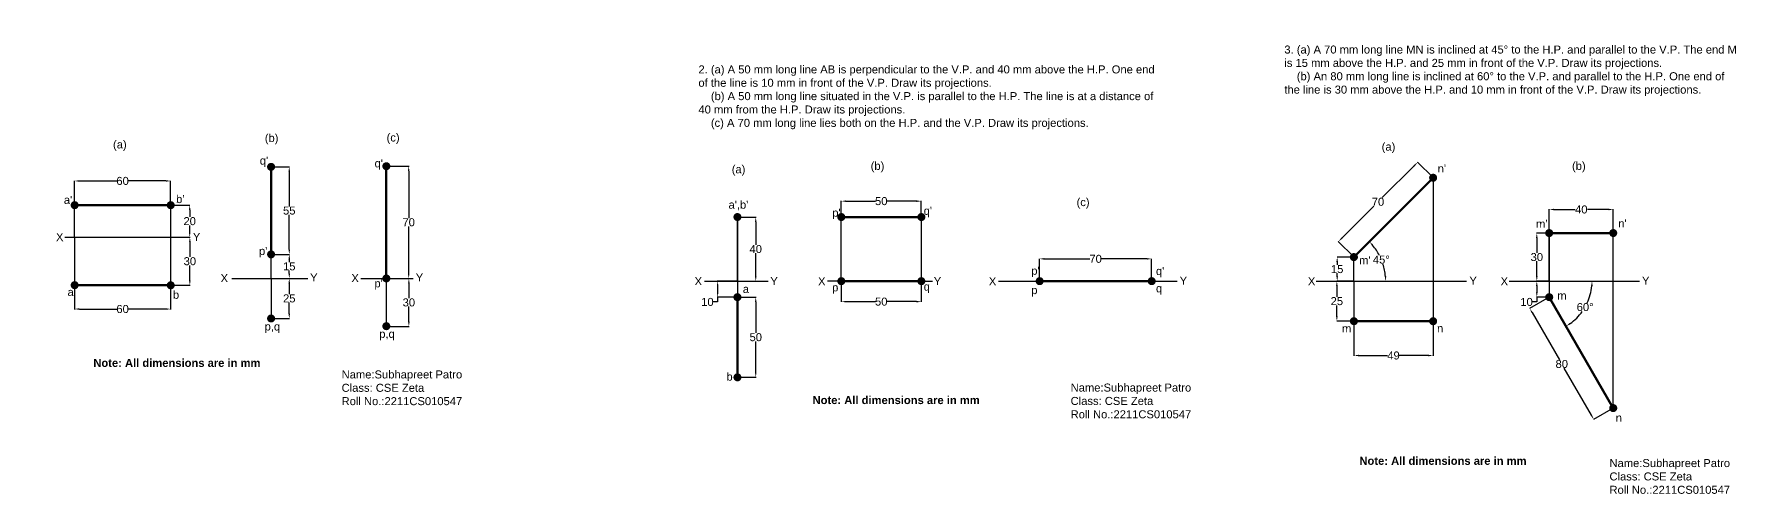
# Model space of a CAD drawing. Header units: millimetres. Extents: x 214 to 4834, y 182 to 516.
# Drawn here: x 214 to 1277, y 193 to 480 of the extents above; entities that cross this region are included whole.
import ezdxf

# ---------------------------------------------------------------- set-up
doc = ezdxf.new("R2010")
doc.units = ezdxf.units.MM
doc.header["$MEASUREMENT"] = 0
doc.styles.get("Standard").update_dxf_attribs({"font": 'arial.ttf'})
doc.dimstyles.get("Standard").update_dxf_attribs({"dimtxt": 5, "dimasz": 3, "dimexe": 0.18, "dimexo": 0.0625, "dimgap": 0.09, "dimtad": 0, "dimtih": 1, "dimtoh": 1, "dimdec": 0, "dimzin": 0, "dimdsep": 46, "dimtxsty": 'Standard', "dimcen": 0.09, "dimadec": 0, "dimazin": 0, "dimtfac": 1, "dimtdec": 0, "dimtofl": 0, "dimtmove": 0, "dimatfit": 3, "dimfxl": 1, "dimtolj": 1, "dimtzin": 0, "dimarcsym": 0})

# ---------------------------------------------------------------- blocks, each defined once
blk = doc.blocks.new('*D1')
at = {"color": 0, "lineweight": -2, "transparency": 16777216}
for p, q in [((239.5, 373.2), (239.5, 388.3)), ((242.5, 388.2), (265.8, 388.2)), ((296.5, 388.2), (273.2, 388.2)), ((299.5, 373.2), (299.5, 388.3))]:
    blk.add_line(p, q, dxfattribs=at)
at = {"color": 0, "transparency": 16777216}
for points in [[(242.5, 388.7), (242.5, 387.7), (239.5, 388.2)], [(296.5, 388.7), (296.5, 387.7), (299.5, 388.2)]]:
    blk.add_solid(points, dxfattribs=at)
at = {"layer": 'Defpoints', "color": 0, "transparency": 16777216}
for p in [(299.5, 388.2), (239.5, 373.1), (299.5, 373.1)]:
    blk.add_point(p, dxfattribs=at)
at = {"color": 0, "transparency": 16777216, "insert": (269.5, 388.2), "char_height": 5, "attachment_point": 5}
blk.add_mtext('\\A1;60', dxfattribs=at)
blk = doc.blocks.new('*D2')
at = {"color": 0, "lineweight": -2, "transparency": 16777216}
for p, q in [((299.6, 373.1), (311.5, 373.1)), ((311.4, 370.1), (311.4, 365.8)), ((299.6, 353.1), (311.5, 353.1)), ((311.4, 356.1), (311.4, 360.5))]:
    blk.add_line(p, q, dxfattribs=at)
at = {"color": 0, "transparency": 16777216}
for points in [[(310.9, 370.1), (311.9, 370.1), (311.4, 373.1)], [(310.9, 356.1), (311.9, 356.1), (311.4, 353.1)]]:
    blk.add_solid(points, dxfattribs=at)
at = {"layer": 'Defpoints', "color": 0, "transparency": 16777216}
for p in [(299.5, 373.1), (311.4, 373.1), (299.5, 353.1)]:
    blk.add_point(p, dxfattribs=at)
at = {"color": 0, "transparency": 16777216, "insert": (311.4, 363.1), "char_height": 5, "attachment_point": 5}
blk.add_mtext('\\A1;20', dxfattribs=at)
blk = doc.blocks.new('*D3')
at = {"color": 0, "lineweight": -2, "transparency": 16777216}
for p, q in [((299.6, 353.1), (311.7, 353.1)), ((311.5, 350.1), (311.5, 340.8)), ((311.5, 326.1), (311.5, 335.5)), ((299.6, 323.1), (311.7, 323.1))]:
    blk.add_line(p, q, dxfattribs=at)
at = {"color": 0, "transparency": 16777216}
for points in [[(311, 350.1), (312, 350.1), (311.5, 353.1)], [(311, 326.1), (312, 326.1), (311.5, 323.1)]]:
    blk.add_solid(points, dxfattribs=at)
at = {"layer": 'Defpoints', "color": 0, "transparency": 16777216}
for p in [(299.5, 353.1), (299.5, 323.1), (311.5, 323.1)]:
    blk.add_point(p, dxfattribs=at)
at = {"color": 0, "transparency": 16777216, "insert": (311.5, 338.1), "char_height": 5, "attachment_point": 5}
blk.add_mtext('\\A1;30', dxfattribs=at)
blk = doc.blocks.new('*D4')
at = {"color": 0, "lineweight": -2, "transparency": 16777216}
for p, q in [((362.3, 397), (373.8, 397)), ((373.6, 394), (373.6, 372.3)), ((373.6, 345.4), (373.6, 367)), ((362.3, 342.4), (373.8, 342.4))]:
    blk.add_line(p, q, dxfattribs=at)
at = {"color": 0, "transparency": 16777216}
for points in [[(373.1, 394), (374.1, 394), (373.6, 397)], [(373.1, 345.4), (374.1, 345.4), (373.6, 342.4)]]:
    blk.add_solid(points, dxfattribs=at)
at = {"layer": 'Defpoints', "color": 0, "transparency": 16777216}
for p in [(362.2, 397), (362.2, 342.4), (373.6, 342.4)]:
    blk.add_point(p, dxfattribs=at)
at = {"color": 0, "transparency": 16777216, "insert": (373.6, 369.7), "char_height": 5, "attachment_point": 5}
blk.add_mtext('\\A1;55', dxfattribs=at)
blk = doc.blocks.new('*D5')
at = {"color": 0, "lineweight": -2, "transparency": 16777216}
for p, q in [((362.3, 342.4), (373.8, 342.4)), ((373.6, 339.4), (373.6, 337.5)), ((373.6, 330.4), (373.6, 332.3)), ((362.3, 327.4), (373.8, 327.4))]:
    blk.add_line(p, q, dxfattribs=at)
at = {"color": 0, "transparency": 16777216}
for points in [[(373.1, 339.4), (374.1, 339.4), (373.6, 342.4)], [(373.1, 330.4), (374.1, 330.4), (373.6, 327.4)]]:
    blk.add_solid(points, dxfattribs=at)
at = {"layer": 'Defpoints', "color": 0, "transparency": 16777216}
for p in [(362.2, 342.4), (362.2, 327.4), (373.6, 327.4)]:
    blk.add_point(p, dxfattribs=at)
at = {"color": 0, "transparency": 16777216, "insert": (373.6, 334.9), "char_height": 5, "attachment_point": 5}
blk.add_mtext('\\A1;15', dxfattribs=at)
blk = doc.blocks.new('*D6')
at = {"color": 0, "lineweight": -2, "transparency": 16777216}
for p, q in [((362.3, 327.4), (373.8, 327.4)), ((373.6, 324.4), (373.6, 317.5)), ((373.6, 305.4), (373.6, 312.3)), ((362.3, 302.4), (373.8, 302.4))]:
    blk.add_line(p, q, dxfattribs=at)
at = {"color": 0, "transparency": 16777216}
for points in [[(373.1, 324.4), (374.1, 324.4), (373.6, 327.4)], [(373.1, 305.4), (374.1, 305.4), (373.6, 302.4)]]:
    blk.add_solid(points, dxfattribs=at)
at = {"layer": 'Defpoints', "color": 0, "transparency": 16777216}
for p in [(362.2, 327.4), (373.6, 327.4), (362.2, 302.4)]:
    blk.add_point(p, dxfattribs=at)
at = {"color": 0, "transparency": 16777216, "insert": (373.6, 314.9), "char_height": 5, "attachment_point": 5}
blk.add_mtext('\\A1;25', dxfattribs=at)
blk = doc.blocks.new('*D7')
at = {"color": 0, "lineweight": -2, "transparency": 16777216}
for p, q in [((434.3, 397.4), (448.4, 397.4)), ((448.2, 394.4), (448.2, 365)), ((448.2, 330.4), (448.2, 359.8)), ((434.3, 327.4), (448.4, 327.4))]:
    blk.add_line(p, q, dxfattribs=at)
at = {"color": 0, "transparency": 16777216}
for points in [[(447.7, 394.4), (448.7, 394.4), (448.2, 397.4)], [(447.7, 330.4), (448.7, 330.4), (448.2, 327.4)]]:
    blk.add_solid(points, dxfattribs=at)
at = {"layer": 'Defpoints', "color": 0, "transparency": 16777216}
for p in [(434.2, 397.4), (434.2, 327.4), (448.2, 327.4)]:
    blk.add_point(p, dxfattribs=at)
at = {"color": 0, "transparency": 16777216, "insert": (448.2, 362.4), "char_height": 5, "attachment_point": 5}
blk.add_mtext('\\A1;70', dxfattribs=at)
blk = doc.blocks.new('*D8')
at = {"color": 0, "lineweight": -2, "transparency": 16777216}
for p, q in [((434.3, 327.4), (448.5, 327.4)), ((448.3, 324.4), (448.3, 315)), ((448.3, 300.4), (448.3, 309.8)), ((434.3, 297.4), (448.5, 297.4))]:
    blk.add_line(p, q, dxfattribs=at)
at = {"color": 0, "transparency": 16777216}
for points in [[(447.8, 324.4), (448.8, 324.4), (448.3, 327.4)], [(447.8, 300.4), (448.8, 300.4), (448.3, 297.4)]]:
    blk.add_solid(points, dxfattribs=at)
at = {"layer": 'Defpoints', "color": 0, "transparency": 16777216}
for p in [(434.2, 327.4), (434.2, 297.4), (448.3, 297.4)]:
    blk.add_point(p, dxfattribs=at)
at = {"color": 0, "transparency": 16777216, "insert": (448.3, 312.4), "char_height": 5, "attachment_point": 5}
blk.add_mtext('\\A1;30', dxfattribs=at)
blk = doc.blocks.new('*D9')
at = {"color": 0, "lineweight": -2, "transparency": 16777216}
for p, q in [((653.6, 365.7), (665.2, 365.7)), ((665, 362.7), (665, 348.4)), ((665, 328.7), (665, 343.1)), ((653.6, 325.7), (665.2, 325.7))]:
    blk.add_line(p, q, dxfattribs=at)
at = {"color": 0, "transparency": 16777216}
for points in [[(664.5, 362.7), (665.5, 362.7), (665, 365.7)], [(664.5, 328.7), (665.5, 328.7), (665, 325.7)]]:
    blk.add_solid(points, dxfattribs=at)
at = {"layer": 'Defpoints', "color": 0, "transparency": 16777216}
for p in [(653.6, 365.7), (653.6, 325.7), (665, 325.7)]:
    blk.add_point(p, dxfattribs=at)
at = {"color": 0, "transparency": 16777216, "insert": (665, 345.7), "char_height": 5, "attachment_point": 5}
blk.add_mtext('\\A1;40', dxfattribs=at)
blk = doc.blocks.new('*D10')
at = {"color": 0, "lineweight": -2, "transparency": 16777216}
for p, q in [((653.6, 315.7), (665.2, 315.7)), ((665, 312.7), (665, 293.4)), ((665, 268.7), (665, 288.1)), ((653.6, 265.7), (665.2, 265.7))]:
    blk.add_line(p, q, dxfattribs=at)
at = {"color": 0, "transparency": 16777216}
for points in [[(664.5, 312.7), (665.5, 312.7), (665, 315.7)], [(664.5, 268.7), (665.5, 268.7), (665, 265.7)]]:
    blk.add_solid(points, dxfattribs=at)
at = {"layer": 'Defpoints', "color": 0, "transparency": 16777216}
for p in [(653.6, 315.7), (665, 315.7), (653.6, 265.7)]:
    blk.add_point(p, dxfattribs=at)
at = {"color": 0, "transparency": 16777216, "insert": (665, 290.7), "char_height": 5, "attachment_point": 5}
blk.add_mtext('\\A1;50', dxfattribs=at)
blk = doc.blocks.new('*D11')
at = {"color": 0, "lineweight": -2, "transparency": 16777216}
for p, q in [((653.5, 325.7), (641, 325.7)), ((641.2, 322.7), (641.2, 318.7)), ((641.2, 312.7), (638.2, 312.7)), ((653.5, 315.7), (641, 315.7)), ((641.2, 315.7), (641.2, 312.7))]:
    blk.add_line(p, q, dxfattribs=at)
at = {"color": 0, "transparency": 16777216}
for points in [[(640.7, 322.7), (641.7, 322.7), (641.2, 325.7)], [(640.7, 318.7), (641.7, 318.7), (641.2, 315.7)]]:
    blk.add_solid(points, dxfattribs=at)
at = {"layer": 'Defpoints', "color": 0, "transparency": 16777216}
for p in [(653.6, 325.7), (641.2, 315.7), (653.6, 315.7)]:
    blk.add_point(p, dxfattribs=at)
at = {"color": 0, "transparency": 16777216, "insert": (634.8, 312.7), "char_height": 5, "attachment_point": 5}
blk.add_mtext('\\A1;10', dxfattribs=at)
blk = doc.blocks.new('*D12')
at = {"color": 0, "lineweight": -2, "transparency": 16777216}
for p, q in [((842.3, 325.8), (842.3, 339.7)), ((845.3, 339.6), (873.7, 339.6)), ((909.3, 339.6), (880.9, 339.6)), ((912.3, 325.8), (912.3, 339.7))]:
    blk.add_line(p, q, dxfattribs=at)
at = {"color": 0, "transparency": 16777216}
for points in [[(845.3, 340.1), (845.3, 339.1), (842.3, 339.6)], [(909.3, 340.1), (909.3, 339.1), (912.3, 339.6)]]:
    blk.add_solid(points, dxfattribs=at)
at = {"layer": 'Defpoints', "color": 0, "transparency": 16777216}
for p in [(912.3, 339.6), (842.3, 325.7), (912.3, 325.7)]:
    blk.add_point(p, dxfattribs=at)
at = {"color": 0, "transparency": 16777216, "insert": (877.3, 339.6), "char_height": 5, "attachment_point": 5}
blk.add_mtext('\\A1;70', dxfattribs=at)
blk = doc.blocks.new('*D13')
at = {"color": 0, "lineweight": -2, "transparency": 16777216}
for p, q in [((1076.4, 397.8), (1056.4, 377.8)), ((1088.1, 390.3), (1078.4, 400)), ((1031.1, 352.5), (1051.1, 372.5)), ((1038.6, 340.8), (1028.9, 350.5))]:
    blk.add_line(p, q, dxfattribs=at)
at = {"color": 0, "transparency": 16777216}
for points in [[(1076, 398.1), (1076.7, 397.4), (1078.5, 399.9)], [(1030.8, 352.9), (1031.5, 352.2), (1029, 350.4)]]:
    blk.add_solid(points, dxfattribs=at)
at = {"layer": 'Defpoints', "color": 0, "transparency": 16777216}
for p in [(1078.5, 399.9), (1088.2, 390.2), (1038.7, 340.7)]:
    blk.add_point(p, dxfattribs=at)
at = {"color": 0, "transparency": 16777216, "insert": (1053.7, 375.2), "char_height": 5, "attachment_point": 5}
blk.add_mtext('\\A1;70', dxfattribs=at)
blk = doc.blocks.new('*D14')
at = {"color": 0, "lineweight": -2, "transparency": 16777216}
for p, q in [((1038.6, 340.7), (1028.1, 340.7)), ((1028.2, 337.7), (1028.2, 335.9)), ((1028.2, 328.7), (1028.2, 330.6)), ((1038.6, 325.7), (1028.1, 325.7))]:
    blk.add_line(p, q, dxfattribs=at)
at = {"color": 0, "transparency": 16777216}
for points in [[(1027.7, 337.7), (1028.7, 337.7), (1028.2, 340.7)], [(1027.7, 328.7), (1028.7, 328.7), (1028.2, 325.7)]]:
    blk.add_solid(points, dxfattribs=at)
at = {"layer": 'Defpoints', "color": 0, "transparency": 16777216}
for p in [(1038.7, 340.7), (1028.2, 325.7), (1038.7, 325.7)]:
    blk.add_point(p, dxfattribs=at)
at = {"color": 0, "transparency": 16777216, "insert": (1028.2, 333.2), "char_height": 5, "attachment_point": 5}
blk.add_mtext('\\A1;15', dxfattribs=at)
blk = doc.blocks.new('*D15')
at = {"color": 0, "lineweight": -2, "transparency": 16777216}
for p, q in [((1038.6, 325.7), (1027.9, 325.7)), ((1028, 322.7), (1028, 315.9)), ((1028, 303.7), (1028, 310.6)), ((1038.6, 300.7), (1027.9, 300.7))]:
    blk.add_line(p, q, dxfattribs=at)
at = {"color": 0, "transparency": 16777216}
for points in [[(1027.5, 322.7), (1028.5, 322.7), (1028, 325.7)], [(1027.5, 303.7), (1028.5, 303.7), (1028, 300.7)]]:
    blk.add_solid(points, dxfattribs=at)
at = {"layer": 'Defpoints', "color": 0, "transparency": 16777216}
for p in [(1038.7, 325.7), (1028, 300.7), (1038.7, 300.7)]:
    blk.add_point(p, dxfattribs=at)
at = {"color": 0, "transparency": 16777216, "insert": (1028, 313.2), "char_height": 5, "attachment_point": 5}
blk.add_mtext('\\A1;25', dxfattribs=at)
blk = doc.blocks.new('*D16')
at = {"color": 0, "lineweight": -2, "transparency": 16777216}
for start, end in [(27.2745, 40.0644), (4.9356, 17.8854)]:
    blk.add_arc((1023.7, 325.7), 34.8, start, end, dxfattribs=at)
at = {"color": 0, "transparency": 16777216}
for points in [[(1050, 347.8), (1050.7, 348.5), (1048.3, 350.4)], [(1058.9, 328.8), (1057.9, 328.7), (1058.5, 325.7)]]:
    blk.add_solid(points, dxfattribs=at)
at = {"layer": 'Defpoints', "color": 0, "transparency": 16777216}
for p in [(1088.2, 390.2), (1038.7, 340.7), (1057.3, 334.8), (1015, 325.7), (1109, 325.7)]:
    blk.add_point(p, dxfattribs=at)
at = {"color": 0, "transparency": 16777216, "insert": (1055.8, 339.1), "char_height": 5, "attachment_point": 5}
blk.add_mtext('\\A1;45°', dxfattribs=at)
blk = doc.blocks.new('*D17')
at = {"color": 0, "lineweight": -2, "transparency": 16777216}
for p, q in [((718.4, 365.8), (718.4, 375.8)), ((721.4, 375.6), (739.8, 375.6)), ((765.4, 375.6), (747.1, 375.6)), ((768.4, 365.8), (768.4, 375.8))]:
    blk.add_line(p, q, dxfattribs=at)
at = {"color": 0, "transparency": 16777216}
for points in [[(721.4, 376.1), (721.4, 375.1), (718.4, 375.6)], [(765.4, 376.1), (765.4, 375.1), (768.4, 375.6)]]:
    blk.add_solid(points, dxfattribs=at)
at = {"layer": 'Defpoints', "color": 0, "transparency": 16777216}
for p in [(768.4, 375.6), (718.4, 365.7), (768.4, 365.7)]:
    blk.add_point(p, dxfattribs=at)
at = {"color": 0, "transparency": 16777216, "insert": (743.4, 375.6), "char_height": 5, "attachment_point": 5}
blk.add_mtext('\\A1;50', dxfattribs=at)
blk = doc.blocks.new('*D18')
at = {"color": 0, "lineweight": -2, "transparency": 16777216}
for p, q in [((718.4, 325.7), (718.4, 312.7)), ((768.4, 325.7), (768.4, 312.7)), ((721.4, 312.9), (739.8, 312.9)), ((765.4, 312.9), (747.1, 312.9))]:
    blk.add_line(p, q, dxfattribs=at)
at = {"color": 0, "transparency": 16777216}
for points in [[(721.4, 313.4), (721.4, 312.4), (718.4, 312.9)], [(765.4, 313.4), (765.4, 312.4), (768.4, 312.9)]]:
    blk.add_solid(points, dxfattribs=at)
at = {"layer": 'Defpoints', "color": 0, "transparency": 16777216}
for p in [(718.4, 325.7), (768.4, 325.7), (768.4, 312.9)]:
    blk.add_point(p, dxfattribs=at)
at = {"color": 0, "transparency": 16777216, "insert": (743.4, 312.9), "char_height": 5, "attachment_point": 5}
blk.add_mtext('\\A1;50', dxfattribs=at)
blk = doc.blocks.new('*D19')
at = {"color": 0, "lineweight": -2, "transparency": 16777216}
for p, q in [((1160.7, 355.8), (1160.7, 370.6)), ((1163.7, 370.4), (1176.9, 370.4)), ((1197.7, 370.4), (1184.5, 370.4)), ((1200.7, 355.8), (1200.7, 370.6))]:
    blk.add_line(p, q, dxfattribs=at)
at = {"color": 0, "transparency": 16777216}
for points in [[(1163.7, 370.9), (1163.7, 369.9), (1160.7, 370.4)], [(1197.7, 370.9), (1197.7, 369.9), (1200.7, 370.4)]]:
    blk.add_solid(points, dxfattribs=at)
at = {"layer": 'Defpoints', "color": 0, "transparency": 16777216}
for p in [(1200.7, 370.4), (1160.7, 355.7), (1200.7, 355.7)]:
    blk.add_point(p, dxfattribs=at)
at = {"color": 0, "transparency": 16777216, "insert": (1180.7, 370.4), "char_height": 5, "attachment_point": 5}
blk.add_mtext('\\A1;40', dxfattribs=at)
blk = doc.blocks.new('*D20')
at = {"color": 0, "lineweight": -2, "transparency": 16777216}
for p, q in [((1160.6, 315.7), (1148.3, 308.6)), ((1150, 306.1), (1167, 276.7)), ((1187, 242), (1170, 271.4)), ((1200.6, 246.4), (1188.3, 239.3))]:
    blk.add_line(p, q, dxfattribs=at)
at = {"color": 0, "transparency": 16777216}
for points in [[(1150.4, 306.3), (1149.6, 305.8), (1148.5, 308.7)], [(1187.4, 242.3), (1186.6, 241.8), (1188.5, 239.4)]]:
    blk.add_solid(points, dxfattribs=at)
at = {"layer": 'Defpoints', "color": 0, "transparency": 16777216}
for p in [(1160.7, 315.7), (1200.7, 246.5), (1188.5, 239.4)]:
    blk.add_point(p, dxfattribs=at)
at = {"color": 0, "transparency": 16777216, "insert": (1168.5, 274), "char_height": 5, "attachment_point": 5}
blk.add_mtext('\\A1;80', dxfattribs=at)
blk = doc.blocks.new('*D21')
at = {"color": 0, "lineweight": -2, "transparency": 16777216}
for p, q in [((1160.6, 325.7), (1152.7, 325.7)), ((1152.9, 322.7), (1152.9, 318.7)), ((1152.9, 312.7), (1149.9, 312.7)), ((1160.6, 315.7), (1152.7, 315.7)), ((1152.9, 315.7), (1152.9, 312.7))]:
    blk.add_line(p, q, dxfattribs=at)
at = {"color": 0, "transparency": 16777216}
for points in [[(1152.4, 322.7), (1153.4, 322.7), (1152.9, 325.7)], [(1152.4, 318.7), (1153.4, 318.7), (1152.9, 315.7)]]:
    blk.add_solid(points, dxfattribs=at)
at = {"layer": 'Defpoints', "color": 0, "transparency": 16777216}
for p in [(1160.7, 325.7), (1152.9, 315.7), (1160.7, 315.7)]:
    blk.add_point(p, dxfattribs=at)
at = {"color": 0, "transparency": 16777216, "insert": (1146.5, 312.7), "char_height": 5, "attachment_point": 5}
blk.add_mtext('\\A1;10', dxfattribs=at)
blk = doc.blocks.new('*D22')
at = {"color": 0, "lineweight": -2, "transparency": 16777216}
for p, q in [((1160.6, 355.7), (1152.7, 355.7)), ((1152.9, 352.7), (1152.9, 343.4)), ((1152.9, 328.7), (1152.9, 338.1)), ((1160.6, 325.7), (1152.7, 325.7))]:
    blk.add_line(p, q, dxfattribs=at)
at = {"color": 0, "transparency": 16777216}
for points in [[(1152.4, 352.7), (1153.4, 352.7), (1152.9, 355.7)], [(1152.4, 328.7), (1153.4, 328.7), (1152.9, 325.7)]]:
    blk.add_solid(points, dxfattribs=at)
at = {"layer": 'Defpoints', "color": 0, "transparency": 16777216}
for p in [(1152.9, 355.7), (1160.7, 355.7), (1160.7, 325.7)]:
    blk.add_point(p, dxfattribs=at)
at = {"color": 0, "transparency": 16777216, "insert": (1152.9, 340.7), "char_height": 5, "attachment_point": 5}
blk.add_mtext('\\A1;30', dxfattribs=at)
blk = doc.blocks.new('*D23')
at = {"color": 0, "lineweight": -2, "transparency": 16777216}
for start, end in [(335.2522, 354.7056), (305.2944, 324.4527)]:
    blk.add_arc((1154.9, 325.7), 32.5, start, end, dxfattribs=at)
at = {"color": 0, "transparency": 16777216}
for points in [[(1186.8, 322.8), (1187.8, 322.7), (1187.4, 325.7)], [(1174, 298.8), (1173.4, 299.7), (1171.2, 297.6)]]:
    blk.add_solid(points, dxfattribs=at)
at = {"layer": 'Defpoints', "color": 0, "transparency": 16777216}
for p in [(1135.6, 325.7), (1217, 325.7), (1160.7, 315.7), (1179.8, 304.9), (1200.7, 246.5)]:
    blk.add_point(p, dxfattribs=at)
at = {"color": 0, "transparency": 16777216, "insert": (1183.1, 309.5), "char_height": 5, "attachment_point": 5}
blk.add_mtext('\\A1;60°', dxfattribs=at)
blk = doc.blocks.new('*D43')
at = {"color": 0, "lineweight": -2, "transparency": 16777216}
for p, q in [((1038.7, 300.7), (1038.7, 279.1)), ((1088.2, 300.7), (1088.2, 279.1)), ((1041.7, 279.3), (1059.6, 279.3)), ((1085.2, 279.3), (1067.2, 279.3))]:
    blk.add_line(p, q, dxfattribs=at)
at = {"color": 0, "transparency": 16777216}
for points in [[(1041.7, 279.8), (1041.7, 278.8), (1038.7, 279.3)], [(1085.2, 279.8), (1085.2, 278.8), (1088.2, 279.3)]]:
    blk.add_solid(points, dxfattribs=at)
at = {"layer": 'Defpoints', "color": 0, "transparency": 16777216}
for p in [(1038.7, 300.7), (1088.2, 300.7), (1088.2, 279.3)]:
    blk.add_point(p, dxfattribs=at)
at = {"color": 0, "transparency": 16777216, "insert": (1063.4, 279.3), "char_height": 5, "attachment_point": 5}
blk.add_mtext('\\A1;49', dxfattribs=at)
blk = doc.blocks.new('*D108')
at = {"color": 0, "lineweight": -2, "transparency": 16777216}
for p, q in [((239.5, 323.1), (239.5, 308.1)), ((299.5, 323.1), (299.5, 308.1)), ((242.5, 308.3), (265.8, 308.3)), ((296.5, 308.3), (273.2, 308.3))]:
    blk.add_line(p, q, dxfattribs=at)
at = {"color": 0, "transparency": 16777216}
for points in [[(242.5, 308.8), (242.5, 307.8), (239.5, 308.3)], [(296.5, 308.8), (296.5, 307.8), (299.5, 308.3)]]:
    blk.add_solid(points, dxfattribs=at)
at = {"layer": 'Defpoints', "color": 0, "transparency": 16777216}
for p in [(239.5, 323.1), (299.5, 323.1), (299.5, 308.3)]:
    blk.add_point(p, dxfattribs=at)
at = {"color": 0, "transparency": 16777216, "insert": (269.5, 308.3), "char_height": 5, "attachment_point": 5}
blk.add_mtext('\\A1;60', dxfattribs=at)

msp = doc.modelspace()

# ---------------------------------------------------------------- linework, layer by layer
at = {"lineweight": 53}
for p, q in [((362.2, 342.4), (362.2, 397.4)), ((434.2, 327.4), (434.2, 397.4)), ((1038.7, 340.7), (1088.2, 390.2)), ((239.5, 373.1), (299.5, 373.1)), ((718.4, 365.7), (768.4, 365.7)), ((1160.7, 355.7), (1200.7, 355.7)), ((299.5, 323.1), (239.5, 323.1)), ((718.4, 325.7), (768.4, 325.7)), ((842.3, 325.7), (912.3, 325.7)), ((653.6, 315.7), (653.6, 265.7)), ((1160.7, 315.7), (1200.7, 246.5)), ((1038.7, 300.7), (1088.2, 300.7))]:
    msp.add_line(p, q, dxfattribs=at)
for p, q in [((1088.2, 390.2), (1088.2, 300.7)), ((239.5, 353.1), (239.5, 373.1)), ((299.5, 373.1), (299.5, 323.1)), ((653.6, 325.7), (653.6, 365.7)), ((653.6, 365.7), (653.6, 315.7)), ((718.4, 325.7), (718.4, 365.7)), ((768.4, 365.7), (768.4, 325.7)), ((233.3, 353.1), (267.7, 353.1)), ((239.5, 353.1), (239.5, 323.1)), ((267.7, 353.1), (305.5, 353.1)), ((1160.7, 325.7), (1160.7, 355.7)), ((1160.7, 355.7), (1160.7, 315.7)), ((1200.7, 246.5), (1200.7, 355.7)), ((362.2, 327.4), (362.2, 342.4)), ((1038.7, 325.7), (1038.7, 340.7)), ((337.7, 327.4), (385.3, 327.4)), ((362.2, 327.4), (362.2, 302.4)), ((418.3, 327.4), (451, 327.4)), ((434.2, 327.4), (434.2, 297.4)), ((632.9, 325.7), (672.8, 325.7)), ((718.4, 325.7), (709.9, 325.7)), ((768.4, 325.7), (775.4, 325.7)), ((816.7, 325.7), (928.3, 325.7)), ((1015, 325.7), (1109, 325.7)), ((1038.7, 325.7), (1038.7, 300.7)), ((1135.6, 325.7), (1217, 325.7))]:
    msp.add_line(p, q)
at = {"const_width": 2.5}
for points in [[(361, 397, 1), (363.5, 397, 1)], [(433, 397.4, 1), (435.5, 397.4, 1)], [(1086.9, 390.2, 1), (1089.4, 390.2, 1)], [(238.3, 373.1, 1), (240.8, 373.1, 1)], [(298.3, 373.1, 1), (300.8, 373.1, 1)], [(652.3, 365.7, 1), (654.8, 365.7, 1)], [(717.2, 365.7, 1), (719.7, 365.7, 1)], [(767.2, 365.7, 1), (769.7, 365.7, 1)], [(1159.4, 355.7, 1), (1161.9, 355.7, 1)], [(1199.4, 355.7, 1), (1201.9, 355.7, 1)], [(361, 342.4, 1), (363.5, 342.4, 1)], [(1037.4, 340.7, 1), (1039.9, 340.7, 1)], [(433, 327.4, 1), (435.5, 327.4, 1)], [(238.3, 323.2, 1), (240.8, 323.2, 1)], [(298.3, 323.1, 1), (300.8, 323.1, 1)], [(717.2, 325.7, 1), (719.7, 325.7, 1)], [(767.2, 325.7, 1), (769.7, 325.7, 1)], [(841.1, 325.7, 1), (843.6, 325.7, 1)], [(911.1, 325.7, 1), (913.6, 325.7, 1)], [(652.3, 315.7, 1), (654.8, 315.7, 1)], [(1159.4, 315.7, 1), (1161.9, 315.7, 1)], [(361, 302.4, 1), (363.5, 302.4, 1)], [(433, 297.6, 1), (435.5, 297.6, 1)], [(1037.4, 300.7, 1), (1039.9, 300.7, 1)], [(1086.9, 300.7, 1), (1089.4, 300.7, 1)], [(652.3, 265.7, 1), (654.8, 265.7, 1)], [(1199.4, 246.5, 1), (1201.9, 246.5, 1)]]:
    msp.add_lwpolyline(points, format="xyb", close=True, dxfattribs=at)

# ---------------------------------------------------------------- texts
at = {"char_height": 5, "attachment_point": 1}
for s, width, insert in [('3. (a) A 70 mm long line MN is inclined at 45° to the H.P. and parallel to the V.P. The end M \\Pis 15 mm above the H.P. and 25 mm in front of the V.P. Draw its projections.\\P    (b) An 80 mm long line is inclined at 60° to the V.P. and parallel to the H.P. One end of \\Pthe line is 30 mm above the H.P. and 10 mm in front of the V.P. Draw its projections.', 291.898, (995.2, 472.7)), ('2. (a) A 50 mm long line AB is perpendicular to the V.P. and 40 mm above the H.P. One end \\Pof the line is 10 mm in front of the V.P. Draw its projections.\\P    (b) A 50 mm long line situated in the V.P. is parallel to the H.P. The line is at a distance of \\P40 mm from the H.P. Draw its projections.\\P    (c) A 70 mm long line lies both on the H.P. and the V.P. Draw its projections.', 298.683, (629.2, 460.3)), ('(b)', 17.205, (358.3, 417.5)), ('(c)', 13.333, (434.4, 417.8)), ('(a)', 15.229, (263.5, 413.5)), ('(a)', 22.126, (1056, 412.1)), ("q'", 10.293, (355.2, 403.4)), ("q'", 10.293, (426.9, 401.7)), ('(a)', 22.126, (650, 398)), ('(b)', 16.697, (736.8, 400.1)), ("n'", 11.773, (1091, 398.5)), ('(b)', 16.697, (1174.9, 400.1)), ("a'", 10.373, (232.8, 378.9)), ("b'", 13.624, (302.9, 379.4)), ("a',b'", 10.373, (648, 375.9)), ("q'", 10.293, (769.9, 372.1)), ('(c)', 20.544, (865.4, 377.5)), ("p'", 6.534, (712.8, 370.9)), ("m'", 8.241, (1152.4, 364)), ("n'", 12.95, (1203.8, 364.2)), ('X', 12.523, (227.9, 355.6)), ('Y', 12.523, (313.4, 355.8)), ("p'", 6.534, (354.7, 347)), ("m'", 8.83, (1041.9, 341.2)), ('X', 12.523, (330.7, 330.1)), ('Y', 12.523, (386.6, 330.5)), ('X', 12.523, (412.4, 330.1)), ('Y', 12.523, (452.6, 330.5)), ("p'", 6.534, (837.1, 334.7)), ("q'", 10.293, (915, 334.5)), ('a', 6.646, (235.1, 321.4)), ('b', 11.298, (300.9, 319.7)), ("p'", 6.534, (426.8, 326.8)), ('X', 12.523, (626.8, 328.2)), ('a', 6.646, (656.9, 323.3)), ('Y', 12.523, (674.1, 328.2)), ('X', 12.523, (703.9, 328.1)), ('p', 6.534, (712.7, 324.3)), ('q', 10.293, (769.9, 324.8)), ('Y', 12.523, (776.2, 328.2)), ('X', 12.523, (810.6, 328.1)), ('p', 6.534, (837.1, 322.6)), ('q', 10.293, (915, 323.7)), ('Y', 12.523, (929.8, 328.5)), ('X', 12.523, (1009.9, 328.1)), ('Y', 12.523, (1110.8, 328.5)), ('X', 12.523, (1130.3, 328.1)), ('Y', 12.523, (1218.6, 328.5)), ('m', 8.241, (1165.7, 319.2)), ('p,q', 16.507, (358.2, 299.9)), ('p,q', 16.507, (429.8, 295.3)), ('m', 8.241, (1031.2, 298.7)), ('n', 12.95, (1090.6, 298.8)), ('{\\fArial|b1|i0|c0|p34;Note: All dimensions are in mm}', 119.657, (251.2, 277.2)), ('Name:Subhapreet Patro\\PClass: CSE Zeta\\PRoll No.:2211CS010547', 93.435, (406.3, 270)), ('b', 11.298, (646.7, 268.6)), ('Name:Subhapreet Patro\\PClass: CSE Zeta\\PRoll No.:2211CS010547', 93.435, (861.7, 261.8)), ('{\\fArial|b1|i0|c0|p34;Note: All dimensions are in mm}', 119.657, (700.5, 254)), ('n', 12.95, (1202.2, 243)), ('{\\fArial|b1|i0|c0|p34;Note: All dimensions are in mm}', 119.657, (1042.1, 216.1)), ('Name:Subhapreet Patro\\PClass: CSE Zeta\\PRoll No.:2211CS010547', 93.435, (1198.3, 214.7))]:
    msp.add_mtext_dynamic_manual_height_columns(s, width=width, gutter_width=25, heights=[0], dxfattribs=dict(at, insert=insert))

# ---------------------------------------------------------------- dimensions: what is measured, and where the dimension line sits
for base, p1, p2, picture, middle in [((373.6, 342.4), (362.2, 397), (362.2, 342.4), '*D4', (373.6, 369.7)), ((311.4, 373.1), (299.5, 353.1), (299.5, 373.1), '*D2', (311.4, 363.1)), ((665, 325.7), (653.6, 365.7), (653.6, 325.7), '*D9', (665, 345.7)), ((311.5, 323.1), (299.5, 353.1), (299.5, 323.1), '*D3', (311.5, 338.1)), ((373.6, 327.4), (362.2, 342.4), (362.2, 327.4), '*D5', (373.6, 334.9)), ((373.6, 327.4), (362.2, 302.4), (362.2, 327.4), '*D6', (373.6, 314.9)), ((448.3, 297.4), (434.2, 327.4), (434.2, 297.4), '*D8', (448.3, 312.4)), ((641.2, 315.7), (653.6, 325.7), (653.6, 315.7), '*D11', (634.8, 312.7)), ((665, 315.7), (653.6, 265.7), (653.6, 315.7), '*D10', (665, 290.7))]:
    dim = msp.add_linear_dim(base=base, p1=p1, p2=p2, angle=90, dimstyle='Standard')
    dim.commit()
    dim.dimension.update_dxf_attribs({"geometry": picture, "text_midpoint": middle})
for p1, p2, distance, picture, middle in [((434.2, 397.4), (434.2, 327.4), 14, '*D7', (448.2, 362.4)), ((1038.7, 340.7), (1088.2, 390.2), 13.7, '*D13', (1053.7, 375.2)), ((1160.7, 325.7), (1160.7, 355.7), 7.8, '*D22', (1152.9, 340.7)), ((1038.7, 340.7), (1038.7, 325.7), -10.4, '*D14', (1028.2, 333.2)), ((239.5, 323.1), (299.5, 323.1), -14.8, '*D108', (269.5, 308.3)), ((1038.7, 325.7), (1038.7, 300.7), -10.6, '*D15', (1028, 313.2)), ((1160.7, 325.7), (1160.7, 315.7), -7.8, '*D21', (1146.5, 312.7)), ((1160.7, 315.7), (1200.7, 246.5), -14.1, '*D20', (1168.5, 274))]:
    dim = msp.add_aligned_dim(p1=p1, p2=p2, distance=distance, dimstyle='Standard')
    dim.commit()
    dim.dimension.update_dxf_attribs({"geometry": picture, "text_midpoint": middle})
for base, p1, p2, picture, middle in [((299.5, 388.2), (239.5, 373.1), (299.5, 373.1), '*D1', (269.5, 388.2)), ((768.4, 375.6), (718.4, 365.7), (768.4, 365.7), '*D17', (743.4, 375.6)), ((1200.7, 370.4), (1160.7, 355.7), (1200.7, 355.7), '*D19', (1180.7, 370.4)), ((912.3, 339.6), (842.3, 325.7), (912.3, 325.7), '*D12', (877.3, 339.6)), ((768.4, 312.9), (718.4, 325.7), (768.4, 325.7), '*D18', (743.4, 312.9)), ((1088.1594, 279.3138), (1038.6619, 300.7433), (1088.1594, 300.7433), '*D43', (1063.4107, 279.3138))]:
    dim = msp.add_linear_dim(base=base, p1=p1, p2=p2, dimstyle='Standard')
    dim.commit()
    dim.dimension.update_dxf_attribs({"geometry": picture, "text_midpoint": middle})
for base, line1, line2, picture, middle in [((1057.3, 334.8), ((1015, 325.7), (1109, 325.7)), ((1038.7, 340.7), (1088.2, 390.2)), '*D16', (1055.8, 339.1)), ((1179.8, 304.9), ((1135.6, 325.7), (1217, 325.7)), ((1160.7, 315.7), (1200.7, 246.5)), '*D23', (1183.1, 309.5))]:
    dim = msp.add_angular_dim_2l(base=base, line1=line1, line2=line2, dimstyle='Standard')
    dim.commit()
    dim.dimension.update_dxf_attribs({"geometry": picture, "text_midpoint": middle})

doc.saveas('drawing.dxf')
